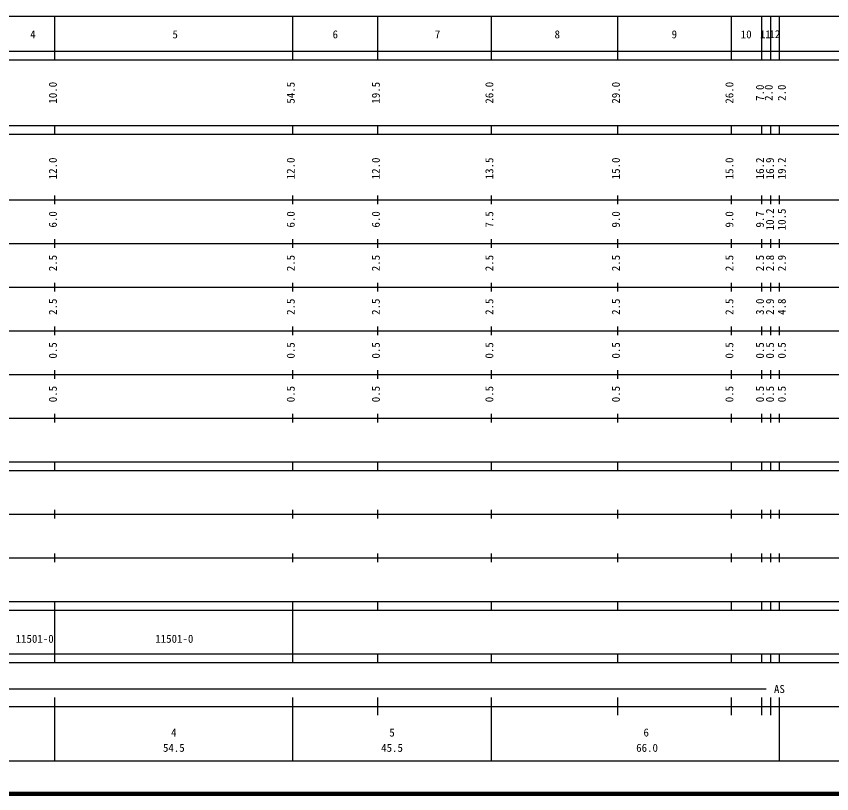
# Model space of a CAD drawing. Units: millimetres on the paper, enlarged 1000 times. Extents: x 40000 to 680000, y 20000 to 380000.
# Drawn here: x 259162 to 445980, y 20000 to 198000 of the extents above; entities that cross this region are included whole.
import ezdxf
from ezdxf.enums import TextEntityAlignment as Align

# ---------------------------------------------------------------- set-up
doc = ezdxf.new("R2010")
doc.units = ezdxf.units.MM
doc.header["$LTSCALE"] = 1000
doc.layers.add('M-TTL', color=2, linetype='Continuous', lineweight=140)
doc.layers.add('M-TTL-BAND', color=7, linetype='Continuous', lineweight=25)
doc.styles.add('ＭＳ ゴシック', font='')
doc.styles.get('ＭＳ ゴシック').set_extended_font_data('MS Gothic')

msp = doc.modelspace()

# ---------------------------------------------------------------- linework, layer by layer
at = {"layer": 'M-TTL'}
msp.add_line((40000, 20000), (680000, 20000), dxfattribs=at)
at = {"layer": 'M-TTL-BAND'}
for p, q in [((68000, 198000), (579000, 198000)), ((268000, 188000), (268000, 198000)), ((322500, 188000), (322500, 198000)), ((342000, 188000), (342000, 198000)), ((368000, 188000), (368000, 198000)), ((397000, 188000), (397000, 198000)), ((423000, 188000), (423000, 198000)), ((430000, 188000), (430000, 198000)), ((432000, 188000), (432000, 198000)), ((434000, 188000), (434000, 198000)), ((40000, 190000), (579000, 190000)), ((40000, 188000), (579000, 188000)), ((40000, 173000), (579000, 173000)), ((268000, 171000), (268000, 173000)), ((322500, 171000), (322500, 173000)), ((342000, 171000), (342000, 173000)), ((368000, 171000), (368000, 173000)), ((397000, 171000), (397000, 173000)), ((423000, 171000), (423000, 173000)), ((430000, 171000), (430000, 173000)), ((432000, 171000), (432000, 173000)), ((434000, 171000), (434000, 173000)), ((40000, 171000), (579000, 171000)), ((268000, 155000), (268000, 157000)), ((322500, 155000), (322500, 157000)), ((342000, 155000), (342000, 157000)), ((368000, 155000), (368000, 157000)), ((397000, 155000), (397000, 157000)), ((423000, 155000), (423000, 157000)), ((430000, 155000), (430000, 157000)), ((432000, 155000), (432000, 157000)), ((434000, 155000), (434000, 157000)), ((40000, 156000), (579000, 156000)), ((46000, 146000), (579000, 146000)), ((268000, 145000), (268000, 147000)), ((322500, 145000), (322500, 147000)), ((342000, 145000), (342000, 147000)), ((368000, 145000), (368000, 147000)), ((397000, 145000), (397000, 147000)), ((423000, 145000), (423000, 147000)), ((430000, 145000), (430000, 147000)), ((432000, 145000), (432000, 147000)), ((434000, 145000), (434000, 147000)), ((268000, 135000), (268000, 137000)), ((322500, 135000), (322500, 137000)), ((342000, 135000), (342000, 137000)), ((368000, 135000), (368000, 137000)), ((397000, 135000), (397000, 137000)), ((423000, 135000), (423000, 137000)), ((430000, 135000), (430000, 137000)), ((432000, 135000), (432000, 137000)), ((434000, 135000), (434000, 137000)), ((52000, 136000), (579000, 136000)), ((46000, 126000), (579000, 126000)), ((268000, 125000), (268000, 127000)), ((322500, 125000), (322500, 127000)), ((342000, 125000), (342000, 127000)), ((368000, 125000), (368000, 127000)), ((397000, 125000), (397000, 127000)), ((423000, 125000), (423000, 127000)), ((430000, 125000), (430000, 127000)), ((432000, 125000), (432000, 127000)), ((434000, 125000), (434000, 127000)), ((52000, 116000), (579000, 116000)), ((268000, 115000), (268000, 117000)), ((322500, 115000), (322500, 117000)), ((342000, 115000), (342000, 117000)), ((368000, 115000), (368000, 117000)), ((397000, 115000), (397000, 117000)), ((423000, 115000), (423000, 117000)), ((430000, 115000), (430000, 117000)), ((432000, 115000), (432000, 117000)), ((434000, 115000), (434000, 117000)), ((268000, 105000), (268000, 107000)), ((322500, 105000), (322500, 107000)), ((342000, 105000), (342000, 107000)), ((368000, 105000), (368000, 107000)), ((397000, 105000), (397000, 107000)), ((423000, 105000), (423000, 107000)), ((430000, 105000), (430000, 107000)), ((432000, 105000), (432000, 107000)), ((434000, 105000), (434000, 107000)), ((46000, 106000), (579000, 106000)), ((40000, 96000), (579000, 96000)), ((268000, 94000), (268000, 96000)), ((322500, 94000), (322500, 96000)), ((342000, 94000), (342000, 96000)), ((368000, 94000), (368000, 96000)), ((397000, 94000), (397000, 96000)), ((423000, 94000), (423000, 96000)), ((430000, 94000), (430000, 96000)), ((432000, 94000), (432000, 96000)), ((434000, 94000), (434000, 96000)), ((40000, 94000), (579000, 94000)), ((268000, 83000), (268000, 85000)), ((322500, 83000), (322500, 85000)), ((342000, 83000), (342000, 85000)), ((368000, 83000), (368000, 85000)), ((397000, 83000), (397000, 85000)), ((423000, 83000), (423000, 85000)), ((430000, 83000), (430000, 85000)), ((432000, 83000), (432000, 85000)), ((434000, 83000), (434000, 85000)), ((49000, 84000), (579000, 84000)), ((268000, 73000), (268000, 75000)), ((322500, 73000), (322500, 75000)), ((342000, 73000), (342000, 75000)), ((368000, 73000), (368000, 75000)), ((397000, 73000), (397000, 75000)), ((423000, 73000), (423000, 75000)), ((430000, 73000), (430000, 75000)), ((432000, 73000), (432000, 75000)), ((434000, 73000), (434000, 75000)), ((40000, 74000), (579000, 74000)), ((40000, 64000), (579000, 64000)), ((268000, 62000), (268000, 64000)), ((322500, 62000), (322500, 64000)), ((342000, 62000), (342000, 64000)), ((368000, 62000), (368000, 64000)), ((397000, 62000), (397000, 64000)), ((423000, 62000), (423000, 64000)), ((430000, 62000), (430000, 64000)), ((432000, 62000), (432000, 64000)), ((434000, 62000), (434000, 64000)), ((40000, 62000), (579000, 62000)), ((268000, 52000), (268000, 62000)), ((268000, 52000), (268000, 62000)), ((268000, 52000), (268000, 62000)), ((268000, 52000), (268000, 62000)), ((322500, 52000), (322500, 62000)), ((322500, 52000), (322500, 62000)), ((40000, 52000), (579000, 52000)), ((268000, 50000), (268000, 52000)), ((322500, 50000), (322500, 52000)), ((342000, 50000), (342000, 52000)), ((368000, 50000), (368000, 52000)), ((397000, 50000), (397000, 52000)), ((423000, 50000), (423000, 52000)), ((430000, 50000), (430000, 52000)), ((432000, 50000), (432000, 52000)), ((434000, 50000), (434000, 52000)), ((40000, 50000), (579000, 50000)), ((71000, 44000), (431000, 44000)), ((268000, 27500), (268000, 42000)), ((322500, 27500), (322500, 42000)), ((342000, 38000), (342000, 42000)), ((368000, 27500), (368000, 42000)), ((397000, 38000), (397000, 42000)), ((423000, 38000), (423000, 42000)), ((430000, 38000), (430000, 42000)), ((432000, 38000), (432000, 42000)), ((434000, 38000), (434000, 42000)), ((434000, 27500), (434000, 42000)), ((40000, 40000), (579000, 40000)), ((68000, 27500), (579000, 27500))]:
    msp.add_line(p, q, dxfattribs=at)

# ---------------------------------------------------------------- texts
at = {"layer": 'M-TTL-BAND', "style": 'ＭＳ ゴシック'}
for s, p in [('4', (262963, 192405)), ('5', (295564, 192405)), ('6', (332247, 192405)), ('7', (355674, 192405)), ('8', (383109, 192405)), ('9', (409927, 192405)), ('10', (426395, 192405)), ('11', (430798, 192423)), ('12', (432950, 192449)), ('AS', (434000, 42500)), ('4', (295250, 32523)), ('5', (345250, 32523)), ('6', (403482, 32549)), ('54.5', (295250, 29033)), ('45.5', (345250, 29033)), ('66.0', (403679, 29041))]:
    msp.add_text(s, height=1833, dxfattribs=at).set_placement(p, align=Align.BOTTOM_CENTER)
for s, p in [('10.0', (269000, 180500)), ('54.5', (323500, 180500)), ('19.5', (343000, 180500)), ('26.0', (369000, 180500)), ('29.0', (398000, 180500)), ('26.0', (424000, 180500)), ('7.0', (431000, 180500)), ('2.0', (433000, 180500)), ('2.0', (436009, 180500)), ('12.0', (269000, 163174)), ('12.0', (269000, 163174)), ('12.0', (323500, 163174)), ('12.0', (323500, 163174)), ('12.0', (343000, 163174)), ('12.0', (343000, 163174)), ('13.5', (369000, 163174)), ('13.5', (369000, 163174)), ('15.0', (398000, 163174)), ('15.0', (398000, 163174)), ('15.0', (424000, 163174)), ('15.0', (424000, 163174)), ('16.2', (431000, 163174)), ('16.2', (431000, 163174)), ('16.9', (433299, 163174)), ('16.9', (433299, 163174)), ('19.2', (436009, 163174)), ('19.2', (436009, 163174)), ('6.0', (269000, 151500)), ('6.0', (269000, 151500)), ('6.0', (323500, 151500)), ('6.0', (323500, 151500)), ('6.0', (343000, 151500)), ('6.0', (343000, 151500)), ('7.5', (369000, 151500)), ('7.5', (369000, 151500)), ('9.0', (398000, 151500)), ('9.0', (398000, 151500)), ('9.0', (424000, 151500)), ('9.0', (424000, 151500)), ('9.7', (431000, 151500)), ('9.7', (431000, 151500)), ('10.2', (433299, 151500)), ('10.2', (433299, 151500)), ('10.5', (436009, 151500)), ('10.5', (436009, 151500)), ('2.5', (269000, 141500)), ('2.5', (269000, 141500)), ('2.5', (323500, 141500)), ('2.5', (323500, 141500)), ('2.5', (343000, 141500)), ('2.5', (343000, 141500)), ('2.5', (369000, 141500)), ('2.5', (369000, 141500)), ('2.5', (398000, 141500)), ('2.5', (398000, 141500)), ('2.5', (424000, 141500)), ('2.5', (424000, 141500)), ('2.5', (431000, 141500)), ('2.5', (431000, 141500)), ('2.8', (433299, 141500)), ('2.8', (433299, 141500)), ('2.9', (436009, 141500)), ('2.9', (436009, 141500)), ('2.5', (269000, 131500)), ('2.5', (269000, 131500)), ('2.5', (323500, 131500)), ('2.5', (323500, 131500)), ('2.5', (343000, 131500)), ('2.5', (343000, 131500)), ('2.5', (369000, 131500)), ('2.5', (369000, 131500)), ('2.5', (398000, 131500)), ('2.5', (398000, 131500)), ('2.5', (424000, 131500)), ('2.5', (424000, 131500)), ('3.0', (431000, 131500)), ('3.0', (431000, 131500)), ('2.9', (433299, 131500)), ('2.9', (433299, 131500)), ('4.8', (436009, 131500)), ('4.8', (436009, 131500)), ('0.5', (269000, 121500)), ('0.5', (269000, 121500)), ('0.5', (323500, 121500)), ('0.5', (323500, 121500)), ('0.5', (343000, 121500)), ('0.5', (343000, 121500)), ('0.5', (369000, 121500)), ('0.5', (369000, 121500)), ('0.5', (398000, 121500)), ('0.5', (398000, 121500)), ('0.5', (424000, 121500)), ('0.5', (424000, 121500)), ('0.5', (431000, 121500)), ('0.5', (431000, 121500)), ('0.5', (433299, 121500)), ('0.5', (433299, 121500)), ('0.5', (436009, 121500)), ('0.5', (436009, 121500)), ('0.5', (269000, 111500)), ('0.5', (269000, 111500)), ('0.5', (323500, 111500)), ('0.5', (323500, 111500)), ('0.5', (343000, 111500)), ('0.5', (343000, 111500)), ('0.5', (369000, 111500)), ('0.5', (369000, 111500)), ('0.5', (398000, 111500)), ('0.5', (398000, 111500)), ('0.5', (424000, 111500)), ('0.5', (424000, 111500)), ('0.5', (431000, 111500)), ('0.5', (431000, 111500)), ('0.5', (433299, 111500)), ('0.5', (433299, 111500)), ('0.5', (436009, 111500)), ('0.5', (436009, 111500))]:
    msp.add_text(s, height=1833, rotation=90, dxfattribs=at).set_placement(p, align=Align.BOTTOM_CENTER)
for p in [(259000, 54000), (291000, 54000)]:
    msp.add_text('11501-0', height=1833, dxfattribs=at).set_placement(p, align=Align.BOTTOM_LEFT)

doc.saveas('drawing.dxf')
